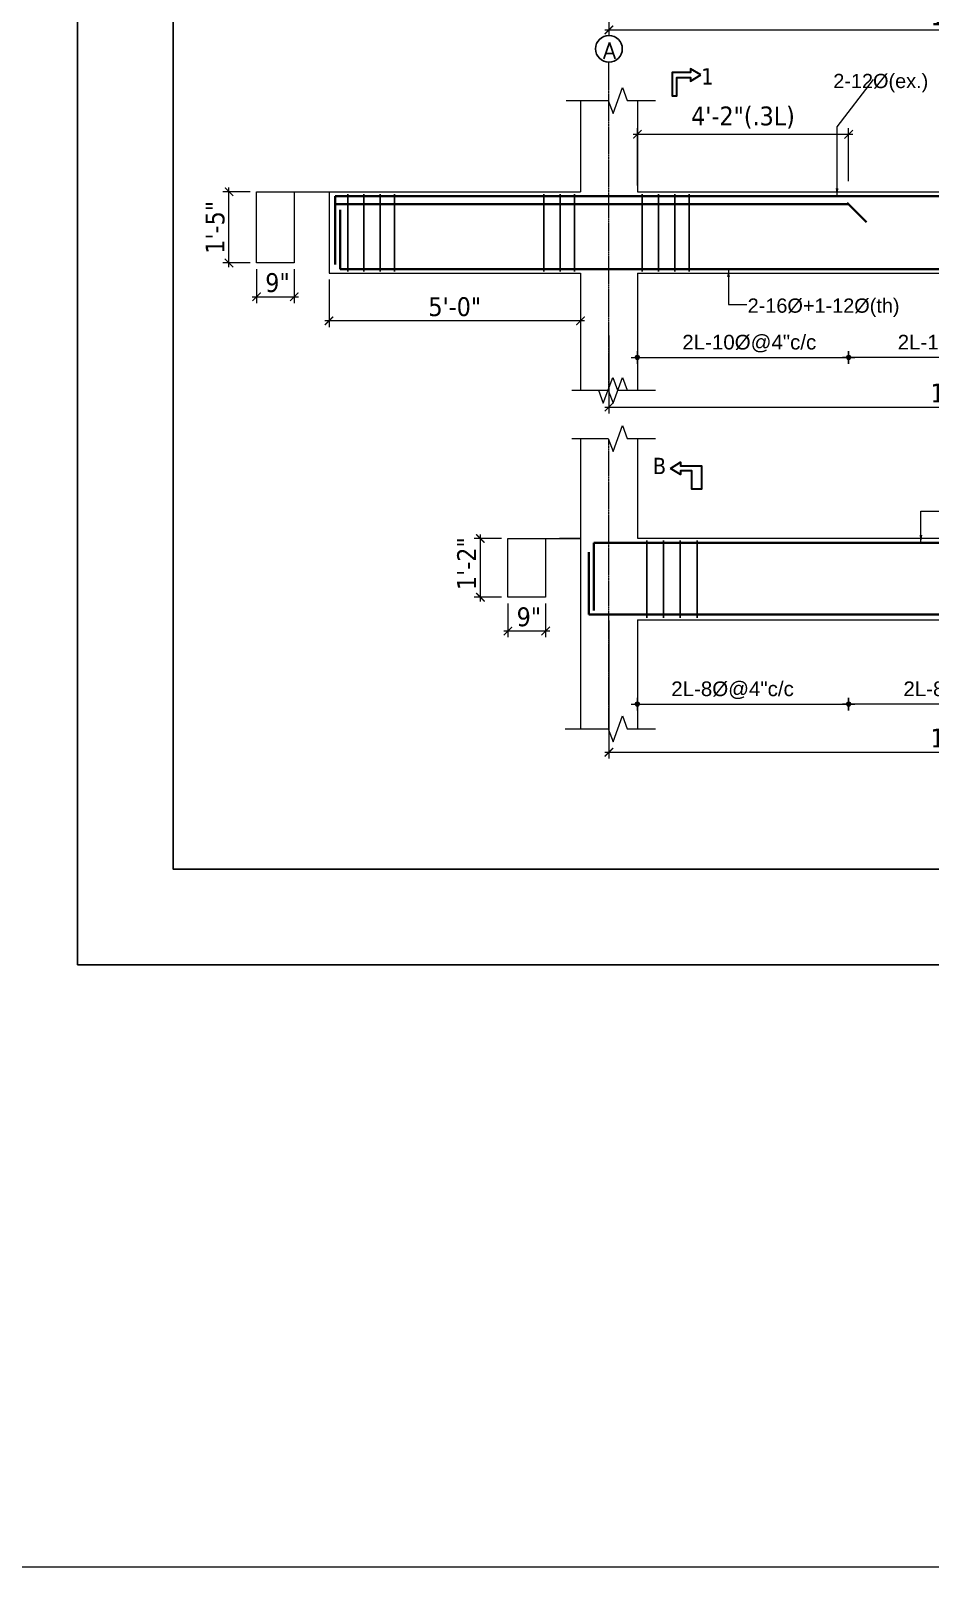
# Model space of a CAD drawing. Header units: inches. Extents: x 130993 to 274375, y -5108 to 103559.
# Drawn here: x 142587 to 143016, y 48951 to 49684 of the extents above; entities that cross this region are included whole.
import ezdxf

# ---------------------------------------------------------------- set-up
doc = ezdxf.new("R2010")
doc.units = ezdxf.units.IN
doc.header["$MEASUREMENT"] = 0
doc.header["$PDMODE"] = 2
doc.header["$PDSIZE"] = -3
doc.linetypes.add('CENTER2', pattern=[1.125, 0.75, -0.125, 0.125, -0.125])
for name, color, linetype, lineweight in [('Cen line', 5, 'CENTER2', 9), ('DIM', 5, 'Continuous', 9), ('DIMENSION', 142, 'Continuous', 20), ('HATCH', 9, 'Continuous', 9), ('LINE', 1, 'Continuous', 15), ('PLAN Stairs', 156, 'Continuous', 25), ('REN-1', 7, 'Continuous', 35), ('TEXT', 181, 'Continuous', 13), ('wall', 1, 'Continuous', 30)]:
    doc.layers.add(name, color=color, linetype=linetype, lineweight=lineweight)
for name, color, linetype in [('ELEVATION', 7, 'Continuous'), ('STIRRUPS', 7, 'Continuous'), ('T-TEXT', 1, 'Continuous')]:
    doc.layers.add(name, color=color, linetype=linetype)
doc.styles.add('Arial', font='arial.ttf', dxfattribs={"width": 0.8, "height": 200})
doc.styles.add('ramon', font='arial.ttf', dxfattribs={"height": 7})
doc.styles.get("Standard").update_dxf_attribs({"font": 'txt.shx', "height": 6})
doc.styles.add('TAHOMA', font='tahoma.ttf', dxfattribs={"height": 9})
doc.dimstyles.new('1-2', dxfattribs={"dimscale": 0, "dimtxt": 8, "dimasz": 4, "dimexe": 3, "dimexo": 3, "dimgap": 3, "dimtad": 1, "dimdec": 0, "dimlfac": 0.25, "dimzin": 3, "dimdsep": 46, "dimlunit": 4, "dimtxsty": 'TAHOMA', "dimblk1": 'ARCHTICK', "dimblk2": 'ARCHTICK', "dimsah": 1, "dimcen": 0, "dimdle": 2, "dimclrd": 6, "dimclre": 6, "dimclrt": 7, "dimadec": 0, "dimazin": 0, "dimtfac": 0.333333, "dimtdec": 0, "dimtix": 1, "dimtofl": 0, "dimtmove": 0, "dimatfit": 2, "dimfxl": 1, "dimtolj": 1, "dimtzin": 0, "dimlwd": -1, "dimlwe": -1, "dimarcsym": 0})
doc.dimstyles.new('1-4', dxfattribs={"dimscale": 0, "dimtxt": 8, "dimasz": 4, "dimexe": 3, "dimexo": 3, "dimgap": 2, "dimtad": 1, "dimdec": 0, "dimlfac": 0.5, "dimzin": 3, "dimdsep": 46, "dimlunit": 4, "dimtxsty": 'TAHOMA', "dimblk1": 'ARCHTICK', "dimblk2": 'ARCHTICK', "dimsah": 1, "dimcen": 0, "dimdle": 2, "dimclrd": 6, "dimclre": 6, "dimclrt": 7, "dimadec": 0, "dimazin": 0, "dimtfac": 0.333333, "dimtdec": 0, "dimtmove": 1, "dimatfit": 2, "dimfxl": 1, "dimtolj": 1, "dimtzin": 0, "dimlwd": -1, "dimlwe": -1, "dimarcsym": 0})
doc.dimstyles.new('s4', dxfattribs={"dimtxt": 6, "dimasz": 2, "dimexe": 6, "dimexo": 18, "dimgap": 1.9375, "dimtad": 1, "dimdec": 0, "dimlfac": 0.5, "dimzin": 3, "dimdsep": 46, "dimlunit": 4, "dimtxsty": 'ramon', "dimblk": 'dot 2', "dimcen": 0.09375, "dimse1": 1, "dimse2": 1, "dimclrd": 1, "dimclre": 1, "dimclrt": 256, "dimadec": 0, "dimazin": 0, "dimtfac": 0.75, "dimtdec": 0, "dimtix": 1, "dimtmove": 1, "dimatfit": 3, "dimldrblk": 'DOT', "dimfxl": 1, "dimtolj": 1, "dimtzin": 0, "dimlwd": 9, "dimlwe": 9, "dimarcsym": 0})

# ---------------------------------------------------------------- blocks, each defined once
blk = doc.blocks.new('_ArchTick')
at = {"color": 0, "linetype": 'ByBlock', "const_width": 0.15}
blk.add_lwpolyline([(-0.5, -0.5), (0.5, 0.5)], dxfattribs=at)
blk = doc.blocks.new('*D2459')
at = {"layer": 'Defpoints', "color": 0}
for p in [(142862.7, 49541.89), (143194.29, 49541.89), (143194.29, 49504.7)]:
    blk.add_point(p, dxfattribs=at)
at = {"layer": 'DIMENSION', "color": 6}
for p, q in [((142862.7, 49538.89), (142862.7, 49501.7)), ((143194.29, 49538.89), (143194.29, 49501.7)), ((142860.7, 49504.7), (143196.29, 49504.7))]:
    blk.add_line(p, q, dxfattribs=at)
at = {"layer": 'DIMENSION', "color": 6, "xscale": 4, "yscale": 4, "zscale": 4, "rotation": 180}
blk.add_blockref('_ArchTick', (142862.7, 49504.7), dxfattribs=at)
at = {"layer": 'DIMENSION', "color": 6, "xscale": 4, "yscale": 4, "zscale": 4}
blk.add_blockref('_ArchTick', (143194.29, 49504.7), dxfattribs=at)
at = {"layer": 'DIMENSION', "color": 7, "insert": (143035.5, 49511.38), "char_height": 9, "attachment_point": 5, "style": 'TAHOMA'}
blk.add_mtext('\\A1;13\'-10"', dxfattribs=at)
blk = doc.blocks.new('*D2460')
at = {"layer": 'Defpoints', "color": 0}
for p in [(142862.7, 49405.83), (143194.29, 49377.23), (143194.29, 49340.04)]:
    blk.add_point(p, dxfattribs=at)
at = {"layer": 'DIMENSION', "color": 6}
for p, q in [((142862.7, 49402.83), (142862.7, 49337.04)), ((143194.29, 49374.23), (143194.29, 49337.04)), ((142860.7, 49340.04), (143196.29, 49340.04))]:
    blk.add_line(p, q, dxfattribs=at)
at = {"layer": 'DIMENSION', "color": 6, "xscale": 4, "yscale": 4, "zscale": 4, "rotation": 180}
blk.add_blockref('_ArchTick', (142862.7, 49340.04), dxfattribs=at)
at = {"layer": 'DIMENSION', "color": 6, "xscale": 4, "yscale": 4, "zscale": 4}
blk.add_blockref('_ArchTick', (143194.29, 49340.04), dxfattribs=at)
at = {"layer": 'DIMENSION', "color": 7, "insert": (143035.5, 49346.73), "char_height": 9, "attachment_point": 5, "style": 'TAHOMA'}
blk.add_mtext('\\A1;13\'-10"', dxfattribs=at)
blk = doc.blocks.new('*D2462')
at = {"layer": 'Defpoints', "color": 0}
for p in [(142977.12, 49634.91), (142977.12, 49609.61), (142876.28, 49607.5)]:
    blk.add_point(p, dxfattribs=at)
at = {"layer": 'DIM', "color": 6}
for p, q in [((142876.28, 49610.5), (142876.28, 49637.91)), ((142977.12, 49612.61), (142977.12, 49637.91)), ((142874.28, 49634.91), (142979.12, 49634.91))]:
    blk.add_line(p, q, dxfattribs=at)
at = {"layer": 'DIM', "color": 6, "xscale": 4, "yscale": 4, "zscale": 4, "rotation": 180}
blk.add_blockref('_ArchTick', (142876.28, 49634.91), dxfattribs=at)
at = {"layer": 'DIM', "color": 6, "xscale": 4, "yscale": 4, "zscale": 4}
blk.add_blockref('_ArchTick', (142977.12, 49634.91), dxfattribs=at)
at = {"layer": 'DIM', "color": 7, "insert": (142926.7, 49642.86), "char_height": 9, "attachment_point": 5, "style": 'TAHOMA'}
blk.add_mtext('\\A1;4\'-2"(.3L)', dxfattribs=at)
blk = doc.blocks.new('*D2564')
at = {"layer": 'Defpoints', "color": 0}
for p in [(142681.36, 49607.5), (142694.49, 49607.5), (142694.49, 49573.5)]:
    blk.add_point(p, dxfattribs=at)
at = {"layer": 'DIM', "color": 6}
for p, q in [((142681.36, 49571.5), (142681.36, 49609.5)), ((142691.49, 49607.5), (142678.36, 49607.5)), ((142691.49, 49573.5), (142678.36, 49573.5))]:
    blk.add_line(p, q, dxfattribs=at)
at = {"layer": 'DIM', "color": 6, "xscale": 4, "yscale": 4, "zscale": 4}
for p, rotation in [((142681.36, 49607.5), 90), ((142681.36, 49573.5), 270)]:
    blk.add_blockref('_ArchTick', p, dxfattribs=dict(at, rotation=rotation))
at = {"layer": 'DIM', "color": 7, "insert": (142674.75, 49590.5), "char_height": 9, "attachment_point": 5, "rotation": 90, "style": 'TAHOMA'}
blk.add_mtext('\\A1;1\'-5"', dxfattribs=at)
blk = doc.blocks.new('*D2565')
at = {"layer": 'Defpoints', "color": 0}
for p in [(142694.49, 49573.5), (142712.49, 49573.5), (142712.49, 49557.39)]:
    blk.add_point(p, dxfattribs=at)
at = {"layer": 'DIM', "color": 6}
for p, q in [((142694.49, 49570.5), (142694.49, 49554.39)), ((142712.49, 49570.5), (142712.49, 49554.39)), ((142692.49, 49557.39), (142714.49, 49557.39))]:
    blk.add_line(p, q, dxfattribs=at)
at = {"layer": 'DIM', "color": 6, "xscale": 4, "yscale": 4, "zscale": 4, "rotation": 180}
blk.add_blockref('_ArchTick', (142694.49, 49557.39), dxfattribs=at)
at = {"layer": 'DIM', "color": 6, "xscale": 4, "yscale": 4, "zscale": 4}
blk.add_blockref('_ArchTick', (142712.49, 49557.39), dxfattribs=at)
at = {"layer": 'DIM', "color": 7, "insert": (142704.49, 49564.07), "char_height": 9, "attachment_point": 5, "style": 'TAHOMA'}
blk.add_mtext('\\A1;9"', dxfattribs=at)
blk = doc.blocks.new('*D2566')
at = {"layer": 'Defpoints', "color": 0}
for p in [(142801.36, 49442.02), (142814.49, 49442.02), (142814.49, 49414.02)]:
    blk.add_point(p, dxfattribs=at)
at = {"layer": 'DIM', "color": 6}
for p, q in [((142811.49, 49442.02), (142798.36, 49442.02)), ((142801.36, 49412.02), (142801.36, 49444.02)), ((142811.49, 49414.02), (142798.36, 49414.02))]:
    blk.add_line(p, q, dxfattribs=at)
at = {"layer": 'DIM', "color": 6, "xscale": 4, "yscale": 4, "zscale": 4}
for p, rotation in [((142801.36, 49442.02), 90), ((142801.36, 49414.02), 270)]:
    blk.add_blockref('_ArchTick', p, dxfattribs=dict(at, rotation=rotation))
at = {"layer": 'DIM', "color": 7, "insert": (142794.76, 49430.02), "char_height": 9, "attachment_point": 5, "rotation": 90, "style": 'TAHOMA'}
blk.add_mtext('\\A1;1\'-2"', dxfattribs=at)
blk = doc.blocks.new('*D2567')
at = {"layer": 'Defpoints', "color": 0}
for p in [(142814.49, 49414.02), (142832.49, 49414.02), (142832.49, 49397.91)]:
    blk.add_point(p, dxfattribs=at)
at = {"layer": 'DIM', "color": 6}
for p, q in [((142814.49, 49411.02), (142814.49, 49394.91)), ((142832.49, 49411.02), (142832.49, 49394.91)), ((142812.49, 49397.91), (142834.49, 49397.91))]:
    blk.add_line(p, q, dxfattribs=at)
at = {"layer": 'DIM', "color": 6, "xscale": 4, "yscale": 4, "zscale": 4, "rotation": 180}
blk.add_blockref('_ArchTick', (142814.49, 49397.91), dxfattribs=at)
at = {"layer": 'DIM', "color": 6, "xscale": 4, "yscale": 4, "zscale": 4}
blk.add_blockref('_ArchTick', (142832.49, 49397.91), dxfattribs=at)
at = {"layer": 'DIM', "color": 7, "insert": (142824.49, 49404.59), "char_height": 9, "attachment_point": 5, "style": 'TAHOMA'}
blk.add_mtext('\\A1;9"', dxfattribs=at)
blk = doc.blocks.new('dot1')
at = {"layer": 'HATCH'}
h = blk.add_hatch(color=256, dxfattribs=at)
edge = h.paths.add_edge_path()
edge.add_arc((0, 0), 1, 0, 360)
for p, q in [((3, 0), (-3, 0)), ((0, 3), (0, -3))]:
    blk.add_line(p, q, dxfattribs=at)
blk.add_circle((0, 0), 1, dxfattribs=at)
blk = doc.blocks.new('dot 2')
at = {"layer": 'HATCH', "xscale": 0.5, "yscale": 0.5, "zscale": 0.5}
blk.add_blockref('dot1', (0, 0), dxfattribs=at)
blk = doc.blocks.new('*D2466')
at = {"layer": 'Defpoints', "color": 0}
for p in [(142977.12, 49440.67), (142876.28, 49403.98), (142977.12, 49363.02)]:
    blk.add_point(p, dxfattribs=at)
at = {"layer": 'PLAN Stairs', "color": 1, "lineweight": 9}
blk.add_line((142878.28, 49363.02), (142975.12, 49363.02), dxfattribs=at)
at = {"layer": 'PLAN Stairs', "color": 1, "lineweight": 9, "xscale": 2, "yscale": 2, "zscale": 2, "rotation": 180}
blk.add_blockref('dot 2', (142876.28, 49363.02), dxfattribs=at)
at = {"layer": 'PLAN Stairs', "color": 1, "lineweight": 9, "xscale": 2, "yscale": 2, "zscale": 2}
blk.add_blockref('dot 2', (142977.12, 49363.02), dxfattribs=at)
at = {"layer": 'PLAN Stairs', "insert": (142921.7, 49369.61), "char_height": 7, "attachment_point": 5, "style": 'ramon'}
blk.add_mtext('\\A1;2L-8%%C@4"c/c', dxfattribs=at)
blk = doc.blocks.new('_Dot')
at = {"color": 0, "linetype": 'ByBlock', "lineweight": -2}
blk.add_line((-0.5, 0), (-1, 0), dxfattribs=at)
at = {"color": 0, "linetype": 'ByBlock', "const_width": 0.5}
blk.add_lwpolyline([(-0.25, 0, 1), (0.25, 0, 1)], format="xyb", close=True, dxfattribs=at)
blk = doc.blocks.new('*D2467')
at = {"layer": 'Defpoints', "color": 0}
for p in [(142977.12, 49440.67), (143079.87, 49440.67), (142977.12, 49363.02)]:
    blk.add_point(p, dxfattribs=at)
at = {"layer": 'PLAN Stairs', "color": 1, "lineweight": 9}
blk.add_line((143077.87, 49363.02), (142979.12, 49363.02), dxfattribs=at)
at = {"layer": 'PLAN Stairs', "color": 1, "lineweight": 9, "xscale": 2, "yscale": 2, "zscale": 2, "rotation": 180}
blk.add_blockref('dot 2', (142977.12, 49363.02), dxfattribs=at)
at = {"layer": 'PLAN Stairs', "color": 1, "lineweight": 9, "xscale": 2, "yscale": 2, "zscale": 2}
blk.add_blockref('dot 2', (143079.87, 49363.02), dxfattribs=at)
at = {"layer": 'PLAN Stairs', "insert": (143032.5, 49369.61), "char_height": 7, "attachment_point": 5, "style": 'ramon'}
blk.add_mtext('\\A1;2L-8%%C@6"c/c', dxfattribs=at)
blk = doc.blocks.new('*D2472')
at = {"layer": 'Defpoints', "color": 0}
for p in [(142977.12, 49606.08), (142876.28, 49569.39), (142977.12, 49528.42)]:
    blk.add_point(p, dxfattribs=at)
at = {"layer": 'PLAN Stairs', "color": 1, "lineweight": 9}
blk.add_line((142878.28, 49528.42), (142975.12, 49528.42), dxfattribs=at)
at = {"layer": 'PLAN Stairs', "color": 1, "lineweight": 9, "xscale": 2, "yscale": 2, "zscale": 2, "rotation": 180}
blk.add_blockref('dot 2', (142876.28, 49528.42), dxfattribs=at)
at = {"layer": 'PLAN Stairs', "color": 1, "lineweight": 9, "xscale": 2, "yscale": 2, "zscale": 2}
blk.add_blockref('dot 2', (142977.12, 49528.42), dxfattribs=at)
at = {"layer": 'PLAN Stairs', "insert": (142929.7, 49535.02), "char_height": 7, "attachment_point": 5, "style": 'ramon'}
blk.add_mtext('\\A1;{\\fArial Baltic|b0|i0|c186|p34;2L-}10{\\fArial Baltic|b0|i0|c186|p34;%%C@4"c/c}', dxfattribs=at)
blk = doc.blocks.new('*D2473')
at = {"layer": 'Defpoints', "color": 0}
for p in [(142977.12, 49606.08), (143079.87, 49606.08), (142977.12, 49528.42)]:
    blk.add_point(p, dxfattribs=at)
at = {"layer": 'PLAN Stairs', "color": 1, "lineweight": 9}
blk.add_line((143077.87, 49528.42), (142979.12, 49528.42), dxfattribs=at)
at = {"layer": 'PLAN Stairs', "color": 1, "lineweight": 9, "xscale": 2, "yscale": 2, "zscale": 2, "rotation": 180}
blk.add_blockref('dot 2', (142977.12, 49528.42), dxfattribs=at)
at = {"layer": 'PLAN Stairs', "color": 1, "lineweight": 9, "xscale": 2, "yscale": 2, "zscale": 2}
blk.add_blockref('dot 2', (143079.87, 49528.42), dxfattribs=at)
at = {"layer": 'PLAN Stairs', "insert": (143032.5, 49535.02), "char_height": 7, "attachment_point": 5, "style": 'ramon'}
blk.add_mtext('\\A1;{\\fArial Baltic|b0|i0|c186|p34;2L-}10{\\fArial Baltic|b0|i0|c186|p34;%%C@6"c/c}', dxfattribs=at)
blk = doc.blocks.new('*D2488')
at = {"layer": 'Defpoints', "color": 0}
for p in [(142862.7, 49721.89), (143194.29, 49721.89), (143194.29, 49684.7)]:
    blk.add_point(p, dxfattribs=at)
at = {"layer": 'DIMENSION', "color": 6}
for p, q in [((142862.7, 49718.89), (142862.7, 49681.7)), ((143194.29, 49718.89), (143194.29, 49681.7)), ((142860.7, 49684.7), (143196.29, 49684.7))]:
    blk.add_line(p, q, dxfattribs=at)
at = {"layer": 'DIMENSION', "color": 6, "xscale": 4, "yscale": 4, "zscale": 4, "rotation": 180}
blk.add_blockref('_ArchTick', (142862.7, 49684.7), dxfattribs=at)
at = {"layer": 'DIMENSION', "color": 6, "xscale": 4, "yscale": 4, "zscale": 4}
blk.add_blockref('_ArchTick', (143194.29, 49684.7), dxfattribs=at)
at = {"layer": 'DIMENSION', "color": 7, "insert": (143035.5, 49691.38), "char_height": 9, "attachment_point": 5, "style": 'TAHOMA'}
blk.add_mtext('\\A1;13\'-10"', dxfattribs=at)
blk = doc.blocks.new('*D2576')
at = {"layer": 'Defpoints', "color": 0}
for p in [(142729.12, 49568.7), (142849.12, 49568.7), (142729.12, 49545.91)]:
    blk.add_point(p, dxfattribs=at)
at = {"layer": 'DIMENSION', "color": 6}
for p, q in [((142729.12, 49565.7), (142729.12, 49542.91)), ((142849.12, 49565.7), (142849.12, 49542.91)), ((142851.12, 49545.91), (142727.12, 49545.91))]:
    blk.add_line(p, q, dxfattribs=at)
at = {"layer": 'DIMENSION', "color": 6, "xscale": 4, "yscale": 4, "zscale": 4, "rotation": 180}
blk.add_blockref('_ArchTick', (142729.12, 49545.91), dxfattribs=at)
at = {"layer": 'DIMENSION', "color": 6, "xscale": 4, "yscale": 4, "zscale": 4}
blk.add_blockref('_ArchTick', (142849.12, 49545.91), dxfattribs=at)
at = {"layer": 'DIMENSION', "color": 7, "insert": (142789.12, 49552.59), "char_height": 9, "attachment_point": 5, "style": 'TAHOMA'}
blk.add_mtext('\\A1;5\'-0"', dxfattribs=at)
blk = doc.blocks.new('*D2876')
at = {"layer": 'Defpoints', "color": 0, "ltscale": 10}
for p in [(135095.65, 50564.6), (135115.1, 50564.6), (135090.4, 50560.85)]:
    blk.add_point(p, dxfattribs=at)
at = {"layer": 'Defpoints', "color": 0}
for p in [(146892.3, 49597.66), (146905.44, 49597.66), (146905.44, 49563.66)]:
    blk.add_point(p, dxfattribs=at)
at = {"layer": 'DIM', "color": 6}
for p, q in [((146902.44, 49597.66), (146889.3, 49597.66)), ((146892.3, 49561.66), (146892.3, 49599.66)), ((146902.44, 49563.66), (146889.3, 49563.66))]:
    blk.add_line(p, q, dxfattribs=at)
at = {"layer": 'DIMENSION', "color": 6, "ltscale": 10}
for p, q in [((135098.65, 50564.6), (135118.1, 50564.6)), ((135115.1, 50564.6), (135115.1, 50568.6)), ((135093.4, 50560.85), (135118.1, 50560.85)), ((135115.1, 50560.85), (135115.1, 50556.85))]:
    blk.add_line(p, q, dxfattribs=at)
at = {"layer": 'DIM', "color": 6, "xscale": 4, "yscale": 4, "zscale": 4}
for p, rotation in [((146892.3, 49597.66), 90), ((146892.3, 49563.66), 270)]:
    blk.add_blockref('_ArchTick', p, dxfattribs=dict(at, rotation=rotation))
at = {"layer": 'DIMENSION', "color": 6, "ltscale": 10, "xscale": 4, "yscale": 4, "zscale": 4}
for p, rotation in [((135115.1, 50564.6), 270), ((135115.1, 50560.85), 90)]:
    blk.add_blockref('_ArchTick', p, dxfattribs=dict(at, rotation=rotation))
at = {"layer": 'DIM', "color": 7, "insert": (146885.69, 49580.66), "char_height": 9, "attachment_point": 5, "rotation": 90, "style": 'TAHOMA'}
blk.add_mtext('\\A1;1\'-5"', dxfattribs=at)
at = {"layer": 'DIMENSION', "color": 7, "ltscale": 10, "insert": (135107.49, 50562.72), "char_height": 9, "attachment_point": 5, "rotation": 90, "style": 'TAHOMA'}
blk.add_mtext('\\A1;1.5"', dxfattribs=at)
blk = doc.blocks.new('*D2877')
at = {"layer": 'Defpoints', "color": 0, "ltscale": 10}
for p in [(135090.4, 50560.85), (135115.1, 50560.85), (135090.98, 50501.1)]:
    blk.add_point(p, dxfattribs=at)
at = {"layer": 'Defpoints', "color": 0}
for p in [(146905.44, 49563.66), (146923.44, 49563.66), (146923.44, 49547.55)]:
    blk.add_point(p, dxfattribs=at)
at = {"layer": 'DIM', "color": 6}
for p, q in [((146905.44, 49560.66), (146905.44, 49544.55)), ((146923.44, 49560.66), (146923.44, 49544.55)), ((146903.44, 49547.55), (146925.44, 49547.55))]:
    blk.add_line(p, q, dxfattribs=at)
at = {"layer": 'DIMENSION', "color": 6, "ltscale": 10}
for p, q in [((135115.1, 50499.1), (135115.1, 50562.85)), ((135093.4, 50560.85), (135118.1, 50560.85)), ((135093.98, 50501.1), (135118.1, 50501.1))]:
    blk.add_line(p, q, dxfattribs=at)
at = {"layer": 'DIM', "color": 6, "xscale": 4, "yscale": 4, "zscale": 4, "rotation": 180}
blk.add_blockref('_ArchTick', (146905.44, 49547.55), dxfattribs=at)
at = {"layer": 'DIM', "color": 6, "xscale": 4, "yscale": 4, "zscale": 4}
blk.add_blockref('_ArchTick', (146923.44, 49547.55), dxfattribs=at)
at = {"layer": 'DIMENSION', "color": 6, "ltscale": 10, "xscale": 4, "yscale": 4, "zscale": 4}
for p, rotation in [((135115.1, 50560.85), 90), ((135115.1, 50501.1), 270)]:
    blk.add_blockref('_ArchTick', p, dxfattribs=dict(at, rotation=rotation))
at = {"layer": 'DIM', "color": 7, "insert": (146909.44, 49554.22), "char_height": 9, "attachment_point": 5, "style": 'TAHOMA'}
blk.add_mtext('\\A1;9"', dxfattribs=at)
at = {"layer": 'DIMENSION', "color": 7, "ltscale": 10, "insert": (135107.58, 50530.97), "char_height": 9, "attachment_point": 5, "rotation": 90, "style": 'TAHOMA'}
blk.add_mtext('\\A1;1-1"', dxfattribs=at)
blk = doc.blocks.new('*D2878')
at = {"layer": 'Defpoints', "color": 0, "ltscale": 10}
for p in [(135023.08, 50564.6), (135031.65, 50564.6), (135031.65, 50501.1)]:
    blk.add_point(p, dxfattribs=at)
at = {"layer": 'Defpoints', "color": 0}
for p in [(146940.3, 49432.18), (146953.44, 49432.18), (146953.44, 49404.18)]:
    blk.add_point(p, dxfattribs=at)
at = {"layer": 'DIM', "color": 6}
for p, q in [((146940.3, 49402.18), (146940.3, 49434.18)), ((146950.44, 49432.18), (146937.3, 49432.18)), ((146950.44, 49404.18), (146937.3, 49404.18))]:
    blk.add_line(p, q, dxfattribs=at)
at = {"layer": 'DIMENSION', "color": 6, "ltscale": 10}
for p, q in [((135028.65, 50564.6), (135020.08, 50564.6)), ((135023.08, 50499.1), (135023.08, 50566.6)), ((135028.65, 50501.1), (135020.08, 50501.1))]:
    blk.add_line(p, q, dxfattribs=at)
at = {"layer": 'DIM', "color": 6, "xscale": 4, "yscale": 4, "zscale": 4}
for p, rotation in [((146940.3, 49432.18), 90), ((146940.3, 49404.18), 270)]:
    blk.add_blockref('_ArchTick', p, dxfattribs=dict(at, rotation=rotation))
at = {"layer": 'DIMENSION', "color": 6, "ltscale": 10, "xscale": 4, "yscale": 4, "zscale": 4}
for p, rotation in [((135023.08, 50564.6), 90), ((135023.08, 50501.1), 270)]:
    blk.add_blockref('_ArchTick', p, dxfattribs=dict(at, rotation=rotation))
at = {"layer": 'DIM', "color": 7, "insert": (146933.71, 49420.18), "char_height": 9, "attachment_point": 5, "rotation": 90, "style": 'TAHOMA'}
blk.add_mtext('\\A1;1\'-2"', dxfattribs=at)
at = {"layer": 'DIMENSION', "color": 7, "ltscale": 10, "insert": (135015.56, 50532.85), "char_height": 9, "attachment_point": 5, "rotation": 90, "style": 'TAHOMA'}
blk.add_mtext('\\A1;1\'-4"', dxfattribs=at)
blk = doc.blocks.new('*D2879')
at = {"layer": 'Defpoints', "color": 0, "ltscale": 10}
for p in [(135031.65, 50574.69), (135031.65, 50564.6), (135095.65, 50564.6)]:
    blk.add_point(p, dxfattribs=at)
at = {"layer": 'Defpoints', "color": 0}
for p in [(146953.44, 49404.18), (146971.44, 49404.18), (146971.44, 49388.07)]:
    blk.add_point(p, dxfattribs=at)
at = {"layer": 'DIM', "color": 6}
for p, q in [((146953.44, 49401.18), (146953.44, 49385.07)), ((146971.44, 49401.18), (146971.44, 49385.07)), ((146951.44, 49388.07), (146973.44, 49388.07))]:
    blk.add_line(p, q, dxfattribs=at)
at = {"layer": 'DIMENSION', "color": 6, "ltscale": 10}
for p, q in [((135031.65, 50567.6), (135031.65, 50577.69)), ((135095.65, 50567.6), (135095.65, 50577.69)), ((135097.65, 50574.69), (135029.65, 50574.69))]:
    blk.add_line(p, q, dxfattribs=at)
at = {"layer": 'DIM', "color": 6, "xscale": 4, "yscale": 4, "zscale": 4, "rotation": 180}
blk.add_blockref('_ArchTick', (146953.44, 49388.07), dxfattribs=at)
at = {"layer": 'DIM', "color": 6, "xscale": 4, "yscale": 4, "zscale": 4}
blk.add_blockref('_ArchTick', (146971.44, 49388.07), dxfattribs=at)
at = {"layer": 'DIMENSION', "color": 6, "ltscale": 10, "xscale": 4, "yscale": 4, "zscale": 4, "rotation": 180}
blk.add_blockref('_ArchTick', (135031.65, 50574.69), dxfattribs=at)
at = {"layer": 'DIMENSION', "color": 6, "ltscale": 10, "xscale": 4, "yscale": 4, "zscale": 4}
blk.add_blockref('_ArchTick', (135095.65, 50574.69), dxfattribs=at)
at = {"layer": 'DIM', "color": 7, "insert": (146963.44, 49394.75), "char_height": 9, "attachment_point": 5, "style": 'TAHOMA'}
blk.add_mtext('\\A1;9"', dxfattribs=at)
at = {"layer": 'DIMENSION', "color": 7, "ltscale": 10, "insert": (135063.65, 50582.21), "char_height": 9, "attachment_point": 5, "style": 'TAHOMA'}
blk.add_mtext('\\A1;1\'-4"', dxfattribs=at)
blk = doc.blocks.new('*D2856')
at = {"layer": 'Defpoints', "color": 0, "ltscale": 10}
for p in [(135232.92, 50564.6), (135252.37, 50564.6), (135227.67, 50560.85)]:
    blk.add_point(p, dxfattribs=at)
at = {"layer": 'Defpoints', "color": 0}
for p in [(148024, 49558.86), (148144, 49558.86), (148024, 49541.07)]:
    blk.add_point(p, dxfattribs=at)
at = {"layer": 'DIMENSION', "color": 6, "ltscale": 10}
for p, q in [((135235.92, 50564.6), (135255.37, 50564.6)), ((135252.37, 50564.6), (135252.37, 50568.6)), ((135230.67, 50560.85), (135255.37, 50560.85)), ((135252.37, 50560.85), (135252.37, 50556.85))]:
    blk.add_line(p, q, dxfattribs=at)
at = {"layer": 'DIMENSION', "color": 6}
for p, q in [((148024, 49555.86), (148024, 49538.07)), ((148144, 49555.86), (148144, 49538.07)), ((148146, 49541.07), (148022, 49541.07))]:
    blk.add_line(p, q, dxfattribs=at)
at = {"layer": 'DIMENSION', "color": 6, "ltscale": 10, "xscale": 4, "yscale": 4, "zscale": 4}
for p, rotation in [((135252.37, 50564.6), 270), ((135252.37, 50560.85), 90)]:
    blk.add_blockref('_ArchTick', p, dxfattribs=dict(at, rotation=rotation))
at = {"layer": 'DIMENSION', "color": 6, "xscale": 4, "yscale": 4, "zscale": 4, "rotation": 180}
blk.add_blockref('_ArchTick', (148024, 49541.07), dxfattribs=at)
at = {"layer": 'DIMENSION', "color": 6, "xscale": 4, "yscale": 4, "zscale": 4}
blk.add_blockref('_ArchTick', (148144, 49541.07), dxfattribs=at)
at = {"layer": 'DIMENSION', "color": 7, "ltscale": 10, "insert": (135244.76, 50562.72), "char_height": 9, "attachment_point": 5, "rotation": 90, "style": 'TAHOMA'}
blk.add_mtext('\\A1;1.5"', dxfattribs=at)
at = {"layer": 'DIMENSION', "color": 7, "insert": (148084, 49547.75), "char_height": 9, "attachment_point": 5, "style": 'TAHOMA'}
blk.add_mtext('\\A1;5\'-0"', dxfattribs=at)
blk = doc.blocks.new('*D2872')
at = {"layer": 'Defpoints', "color": 0, "ltscale": 10}
for p in [(134950.38, 50560.85), (134975.07, 50560.85), (134950.96, 50501.1)]:
    blk.add_point(p, dxfattribs=at)
at = {"layer": 'Defpoints', "color": 0}
for p in [(147333.24, 49558.86), (147453.24, 49564.29), (147453.24, 49539.96)]:
    blk.add_point(p, dxfattribs=at)
at = {"layer": 'DIMENSION', "color": 6, "ltscale": 10}
for p, q in [((134975.07, 50499.1), (134975.07, 50562.85)), ((134953.38, 50560.85), (134978.07, 50560.85)), ((134953.96, 50501.1), (134978.07, 50501.1))]:
    blk.add_line(p, q, dxfattribs=at)
at = {"layer": 'PLAN Stairs', "color": 1, "lineweight": 9}
blk.add_line((147335.24, 49539.96), (147451.24, 49539.96), dxfattribs=at)
at = {"layer": 'DIMENSION', "color": 6, "ltscale": 10, "xscale": 4, "yscale": 4, "zscale": 4}
for p, rotation in [((134975.07, 50560.85), 90), ((134975.07, 50501.1), 270)]:
    blk.add_blockref('_ArchTick', p, dxfattribs=dict(at, rotation=rotation))
at = {"layer": 'PLAN Stairs', "color": 1, "lineweight": 9, "xscale": 2, "yscale": 2, "zscale": 2, "rotation": 180}
blk.add_blockref('dot 2', (147333.24, 49539.96), dxfattribs=at)
at = {"layer": 'PLAN Stairs', "color": 1, "lineweight": 9, "xscale": 2, "yscale": 2, "zscale": 2}
blk.add_blockref('dot 2', (147453.24, 49539.96), dxfattribs=at)
at = {"layer": 'DIMENSION', "color": 7, "ltscale": 10, "insert": (134967.56, 50530.97), "char_height": 9, "attachment_point": 5, "rotation": 90, "style": 'TAHOMA'}
blk.add_mtext('\\A1;1-1"', dxfattribs=at)
at = {"layer": 'PLAN Stairs', "insert": (147393.24, 49545.47), "char_height": 7, "attachment_point": 5, "style": 'ramon'}
blk.add_mtext('\\A1;5\'-0"', dxfattribs=at)

msp = doc.modelspace()

# ---------------------------------------------------------------- linework, layer by layer
at = {"layer": 'Cen line'}
for p, q in [((142862.7, 49512.97), (142862.7, 49669.65)), ((142862.7, 49351.45), (142862.7, 49488.96)), ((142862.7, 49351.45), (142862.7, 49488.96))]:
    msp.add_line(p, q, dxfattribs=at)
at = {"layer": 'Defpoints', "color": 240, "true_color": 0xed1f24}
msp.add_lwpolyline([(142654.69, 51437.94), (145359.28, 51437.94), (145359.28, 49284.27), (142654.69, 49284.27)], close=True, dxfattribs=at)
at = {"layer": 'DIMENSION'}
msp.add_line((142849.12, 49442.02), (142839.16, 49442.02), dxfattribs=at)
msp.add_line((142849.12, 49442.02), (142839.16, 49442.02), dxfattribs=at)
msp.add_lwpolyline([(134008.5, 52489.13), (154575.5, 52489.13), (154575.5, 48951.13), (134008.5, 48951.13)], close=True, dxfattribs=at)
for points in [[(142694.49, 49607.5), (142712.49, 49607.5), (142712.49, 49573.5), (142694.49, 49573.5), (142694.49, 49607.5)], [(142814.49, 49442.02), (142832.49, 49442.02), (142832.49, 49414.02), (142814.49, 49414.02), (142814.49, 49442.02)]]:
    msp.add_lwpolyline(points, dxfattribs=at)
at = {"layer": 'ELEVATION'}
for points in [[(142609.07, 49238.65), (145787.78, 49238.65), (145787.78, 51483.56), (142609.07, 51483.56)], [(142654.69, 49284.27), (145742.16, 49284.27), (145742.16, 51437.94), (142654.69, 51437.94)]]:
    msp.add_lwpolyline(points, close=True, dxfattribs=at)
at = {"layer": 'ELEVATION', "color": 240, "true_color": 0xed1f24}
msp.add_lwpolyline([(142654.69, 51437.94), (145359.28, 51437.94), (145359.28, 49284.27), (142654.69, 49284.27)], close=True, dxfattribs=at)
at = {"layer": 'HATCH'}
for p, q in [((142864.65, 49644.91), (142869.14, 49657.25)), ((142864.65, 49644.91), (142869.14, 49657.25)), ((142869.14, 49657.25), (142871.39, 49651.08)), ((142869.14, 49657.25), (142871.39, 49651.08)), ((142862.4, 49651.08), (142864.65, 49644.91)), ((142862.4, 49651.08), (142864.65, 49644.91)), ((142860.02, 49506.59), (142864.51, 49518.94)), ((142864.51, 49518.94), (142866.76, 49512.77)), ((142864.65, 49506.59), (142869.14, 49518.94)), ((142869.14, 49518.94), (142871.39, 49512.77)), ((142857.77, 49512.77), (142860.02, 49506.59)), ((142862.4, 49512.77), (142864.65, 49506.59)), ((142864.65, 49483.61), (142869.14, 49495.95)), ((142864.65, 49483.61), (142869.14, 49495.95)), ((142869.14, 49495.95), (142871.39, 49489.78)), ((142869.14, 49495.95), (142871.39, 49489.78)), ((142862.4, 49489.78), (142864.65, 49483.61)), ((142862.4, 49489.78), (142864.65, 49483.61)), ((142864.65, 49345.07), (142869.14, 49357.41)), ((142864.65, 49345.07), (142869.14, 49357.41)), ((142869.14, 49357.41), (142871.39, 49351.24)), ((142869.14, 49357.41), (142871.39, 49351.24)), ((142862.4, 49351.24), (142864.65, 49345.07)), ((142862.4, 49351.24), (142864.65, 49345.07))]:
    msp.add_line(p, q, dxfattribs=at)
at = {"layer": 'HATCH', "linetype": 'Continuous'}
for points in [[(142842.22, 49651.08), (142862.4, 49651.08)], [(142845.04, 49651.08), (142862.4, 49651.08)], [(142871.39, 49651.08), (142884.88, 49651.08)], [(142871.39, 49651.08), (142884.88, 49651.08)], [(142845.04, 49512.77), (142862.4, 49512.77)], [(142846.24, 49512.77), (142857.77, 49512.77)], [(142866.76, 49512.77), (142880.25, 49512.77)], [(142871.39, 49512.77), (142884.88, 49512.77)], [(142845.04, 49489.78), (142862.4, 49489.78)], [(142871.39, 49489.78), (142884.88, 49489.78)], [(142871.39, 49489.78), (142884.88, 49489.78)], [(142841.74, 49351.24), (142862.4, 49351.24)], [(142845.04, 49351.24), (142862.4, 49351.24)], [(142871.39, 49351.24), (142884.88, 49351.24)], [(142871.39, 49351.24), (142884.88, 49351.24)]]:
    msp.add_lwpolyline(points, dxfattribs=at)
at = {"layer": 'LINE'}
for p, q in [((142849.12, 49651.08), (142849.12, 49607.5)), ((142849.12, 49651.08), (142849.12, 49607.5)), ((142876.28, 49651.08), (142876.28, 49607.5)), ((142876.28, 49651.08), (142876.28, 49607.5)), ((142712.49, 49607.5), (142729.12, 49607.5)), ((142712.49, 49607.5), (142729.12, 49607.5)), ((142729.12, 49607.5), (142849.12, 49607.5)), ((142729.12, 49607.5), (142729.12, 49568.7)), ((142729.12, 49607.5), (142729.12, 49568.7)), ((142876.28, 49607.5), (143180.71, 49607.5)), ((142729.12, 49568.7), (142849.12, 49568.7)), ((142849.12, 49568.7), (142849.12, 49512.77)), ((142849.12, 49568.7), (142849.12, 49512.77)), ((142876.28, 49568.7), (143180.71, 49568.7)), ((142876.28, 49568.7), (142876.28, 49512.77)), ((142876.28, 49568.7), (142876.28, 49512.77)), ((142849.12, 49489.78), (142849.12, 49442.17)), ((142849.12, 49489.78), (142849.12, 49351.24)), ((142876.28, 49489.78), (142876.28, 49442.17)), ((142876.28, 49489.78), (142876.28, 49442.17)), ((142832.49, 49442.02), (142849.12, 49442.02)), ((142832.49, 49442.02), (142849.12, 49442.02)), ((142832.49, 49442.02), (142849.12, 49442.02)), ((142832.49, 49442.02), (142849.12, 49442.02)), ((142876.28, 49442.17), (143180.71, 49442.17)), ((142849.12, 49403.3), (142849.12, 49351.24)), ((142876.28, 49403.3), (143180.71, 49403.3)), ((142876.28, 49403.3), (142876.28, 49351.24)), ((142876.28, 49403.3), (142876.28, 49351.24)), ((142876.28, 49403.3), (142906.35, 49403.3))]:
    msp.add_line(p, q, dxfattribs=at)
at = {"layer": 'REN-1'}
for p, q in [((142862.7, 49605.4), (142732.1, 49605.4)), ((142732.1, 49605.4), (142732.1, 49572.79)), ((142862.7, 49601.52), (142732.1, 49601.52)), ((143204.89, 49605.4), (142862.7, 49605.4)), ((142977.12, 49601.52), (142862.7, 49601.52)), ((142985.59, 49593.05), (142976.48, 49602.16)), ((142734.37, 49598.87), (142734.37, 49570.48)), ((142734.37, 49570.48), (142862.7, 49570.49)), ((142862.7, 49570.49), (143202.62, 49570.49)), ((143204.89, 49439.93), (142855.45, 49439.93)), ((142855.45, 49439.93), (142855.45, 49407.73)), ((142853.18, 49435.48), (142853.18, 49405.83)), ((142853.18, 49405.83), (143202.62, 49405.83))]:
    msp.add_line(p, q, dxfattribs=at)
at = {"layer": 'STIRRUPS'}
for p, q in [((142738.02, 49606.33), (142738.02, 49569.46)), ((142745.78, 49606.33), (142745.78, 49569.46)), ((142753.54, 49606.33), (142753.54, 49569.46)), ((142760.33, 49606.33), (142760.33, 49569.46)), ((142831.71, 49606.33), (142831.71, 49569.46)), ((142839.47, 49606.33), (142839.47, 49569.46)), ((142846.26, 49606.33), (142846.26, 49569.46)), ((142878.61, 49606.33), (142878.61, 49569.46)), ((142886.37, 49606.33), (142886.37, 49569.46)), ((142894.13, 49606.33), (142894.13, 49569.46)), ((142900.92, 49606.33), (142900.92, 49569.46)), ((142880.76, 49441.12), (142880.76, 49404.25)), ((142888.76, 49441.12), (142888.76, 49404.25)), ((142896.76, 49441.12), (142896.76, 49404.25)), ((142904.76, 49441.12), (142904.76, 49404.25))]:
    msp.add_line(p, q, dxfattribs=at)
at = {"layer": 'T-TEXT', "ltscale": 0.5}
msp.add_circle((142862.7, 49675.69), 6.38, dxfattribs=at)
msp.add_circle((142862.7, 49675.69), 6.38, dxfattribs=at)
msp.add_circle((142862.7, 49675.69), 6.38, dxfattribs=at)
msp.add_circle((142862.7, 49675.69), 6.38, dxfattribs=at)
at = {"layer": 'wall'}
for points in [[(142906.52, 49663.23), (142901.65, 49666.12), (142901.65, 49664.4), (142892.81, 49664.4), (142892.81, 49653.29), (142895.14, 49653.29), (142895.14, 49662.07), (142901.65, 49662.07), (142901.65, 49660.34)], [(142892.01, 49475.5), (142896.87, 49478.4), (142896.87, 49476.67), (142906.87, 49476.67), (142906.87, 49465.56), (142902.34, 49465.56), (142902.34, 49474.34), (142896.87, 49474.34), (142896.87, 49472.61)]]:
    msp.add_lwpolyline(points, close=True, dxfattribs=at)

# ---------------------------------------------------------------- texts
at = {"layer": 'DIMENSION', "style": 'TAHOMA'}
for s, p in [('1', (142906.8, 49658.67)), ('B', (142883.68, 49472.77))]:
    msp.add_text(s, height=7.76, dxfattribs=at).set_placement(p)
at = {"layer": 'T-TEXT', "ltscale": 0.5, "insert": (142862.95, 49678.7), "char_height": 7.76, "width": 8.73, "attachment_point": 2}
msp.add_mtext('{\\C1;A}', dxfattribs=at)
at = {"layer": 'TEXT', "style": 'Arial'}
for s, p in [('2-12%%C(ex.)', (142969.78, 49656.96)), ('2-16%%C+1-12%%C(th)', (142928.91, 49549.77))]:
    msp.add_text(s, height=6.79, dxfattribs=at).set_placement(p)

# ---------------------------------------------------------------- dimensions: what is measured, and where the dimension line sits
at = {"layer": 'DIM'}
for base, p1, p2, picture, middle in [((146971.44, 49388.07), (146953.44, 49404.18), (146971.44, 49404.18), '*D2879', (146963.44, 49388.07)), ((146923.44, 49547.55), (146905.44, 49563.66), (146923.44, 49563.66), '*D2877', (146909.44, 49547.55)), ((142712.49, 49557.39), (142694.49, 49573.5), (142712.49, 49573.5), '*D2565', (142704.49, 49557.39)), ((142832.49, 49397.91), (142814.49, 49414.02), (142832.49, 49414.02), '*D2567', (142824.49, 49397.91))]:
    dim = msp.add_linear_dim(base=base, p1=p1, p2=p2, dimstyle='1-4', override={"dimscale": 1}, dxfattribs=at)
    dim.commit()
    dim.dimension.update_dxf_attribs({"geometry": picture, "text_midpoint": middle, "dimtype": 160})
for base, p1, p2, picture, middle in [((146892.3, 49597.66), (146905.44, 49563.66), (146905.44, 49597.66), '*D2876', (146885.69, 49580.66)), ((142681.36, 49607.5), (142694.49, 49573.5), (142694.49, 49607.5), '*D2564', (142674.75, 49590.5))]:
    dim = msp.add_linear_dim(base=base, p1=p1, p2=p2, angle=90, dimstyle='1-4', override={"dimscale": 1}, dxfattribs=at)
    dim.commit()
    dim.dimension.update_dxf_attribs({"geometry": picture, "text_midpoint": middle})
for base, p1, p2, picture, middle in [((146940.3, 49432.18), (146953.44, 49404.18), (146953.44, 49432.18), '*D2878', (146940.3, 49420.18)), ((142801.36, 49442.02), (142814.49, 49414.02), (142814.49, 49442.02), '*D2566', (142801.36, 49430.02))]:
    dim = msp.add_linear_dim(base=base, p1=p1, p2=p2, angle=90, dimstyle='1-4', override={"dimscale": 1}, dxfattribs=at)
    dim.commit()
    dim.dimension.update_dxf_attribs({"geometry": picture, "text_midpoint": middle, "dimtype": 160})
dim = msp.add_linear_dim(base=(142977.12, 49634.91), p1=(142876.28, 49607.5), p2=(142977.12, 49609.61), text='<>(.3L)', dimstyle='1-4', override={"dimscale": 1}, dxfattribs=at)
dim.commit()
dim.dimension.update_dxf_attribs({"geometry": '*D2462', "text_midpoint": (142926.7, 49634.91), "dimtype": 160})
at = {"layer": 'DIMENSION', "ltscale": 10}
dim = msp.add_linear_dim(base=(135031.65, 50574.69), p1=(135095.65, 50564.6), p2=(135031.65, 50564.6), dimstyle='1-2', override={"dimscale": 1}, dxfattribs=at)
dim.commit()
dim.dimension.update_dxf_attribs({"geometry": '*D2879', "text_midpoint": (135063.65, 50582.21)})
for base, p1, p2, text, picture, middle in [((135115.1, 50564.6), (135090.4, 50560.85), (135095.65, 50564.6), '1.5"', '*D2876', (135107.49, 50562.72)), ((135252.37, 50564.6), (135227.67, 50560.85), (135232.92, 50564.6), '1.5"', '*D2856', (135244.76, 50562.72)), ((134975.07, 50560.85), (134950.96, 50501.1), (134950.38, 50560.85), '1-1"', '*D2872', (134967.56, 50530.97)), ((135115.1, 50560.85), (135090.98, 50501.1), (135090.4, 50560.85), '1-1"', '*D2877', (135107.58, 50530.97))]:
    dim = msp.add_linear_dim(base=base, p1=p1, p2=p2, angle=270, text=text, dimstyle='1-2', override={"dimscale": 1}, dxfattribs=at)
    dim.commit()
    dim.dimension.update_dxf_attribs({"geometry": picture, "text_midpoint": middle})
at = {"layer": 'DIMENSION'}
for base, p1, p2, picture, middle in [((148024, 49541.07), (148144, 49558.86), (148024, 49558.86), '*D2856', (148084, 49547.75)), ((142729.12, 49545.91), (142849.12, 49568.7), (142729.12, 49568.7), '*D2576', (142789.12, 49552.59))]:
    dim = msp.add_linear_dim(base=base, p1=p1, p2=p2, dimstyle='1-4', override={"dimscale": 1}, dxfattribs=at)
    dim.commit()
    dim.dimension.update_dxf_attribs({"geometry": picture, "text_midpoint": middle})
at = {"layer": 'DIMENSION', "ltscale": 10}
dim = msp.add_linear_dim(base=(135023.08, 50564.6), p1=(135031.65, 50501.1), p2=(135031.65, 50564.6), angle=90, dimstyle='1-2', override={"dimscale": 1}, dxfattribs=at)
dim.commit()
dim.dimension.update_dxf_attribs({"geometry": '*D2878', "text_midpoint": (135015.56, 50532.85)})
at = {"layer": 'DIMENSION'}
for base, p1, p2, picture, middle in [((143194.29, 49684.7), (142862.7, 49721.89), (143194.29, 49721.89), '*D2488', (143035.5, 49684.7)), ((143194.29, 49504.7), (142862.7, 49541.89), (143194.29, 49541.89), '*D2459', (143035.5, 49504.7)), ((143194.29, 49340.04), (142862.7, 49405.83), (143194.29, 49377.23), '*D2460', (143035.5, 49340.04))]:
    dim = msp.add_linear_dim(base=base, p1=p1, p2=p2, dimstyle='1-4', override={"dimscale": 1}, dxfattribs=at)
    dim.commit()
    dim.dimension.update_dxf_attribs({"geometry": picture, "text_midpoint": middle, "dimtype": 160})
at = {"layer": 'PLAN Stairs'}
dim = msp.add_linear_dim(base=(147453.24, 49539.96), p1=(147333.24, 49558.86), p2=(147453.24, 49564.29), dimstyle='s4', dxfattribs=at)
dim.commit()
dim.dimension.update_dxf_attribs({"geometry": '*D2872', "text_midpoint": (147393.24, 49545.47)})
for base, p1, p2, text, picture, middle in [((142977.12, 49528.42), (142876.28, 49569.39), (142977.12, 49606.08), '{\\fArial Baltic|b0|i0|c186|p34;2L-}10{\\fArial Baltic|b0|i0|c186|p34;%%C@4"c/c}', '*D2472', (142929.7, 49528.42)), ((142977.12, 49528.42), (143079.87, 49606.08), (142977.12, 49606.08), '{\\fArial Baltic|b0|i0|c186|p34;2L-}10{\\fArial Baltic|b0|i0|c186|p34;%%C@6"c/c}', '*D2473', (143032.5, 49528.42)), ((142977.12, 49363.02), (142876.28, 49403.98), (142977.12, 49440.67), '2L-8%%C@4"c/c', '*D2466', (142921.7, 49363.02)), ((142977.12, 49363.02), (143079.87, 49440.67), (142977.12, 49440.67), '2L-8%%C@6"c/c', '*D2467', (143032.5, 49363.02))]:
    dim = msp.add_linear_dim(base=base, p1=p1, p2=p2, text=text, dimstyle='s4', dxfattribs=at)
    dim.commit()
    dim.dimension.update_dxf_attribs({"geometry": picture, "text_midpoint": middle, "dimtype": 160})

# ---------------------------------------------------------------- leaders
at = {"layer": 'DIM'}
for points in [[(142971.58, 49605.11), (142971.58, 49638.42), (142989.04, 49660.99)], [(142919.78, 49570.85), (142919.78, 49553.68), (142928.47, 49553.68)], [(143011.62, 49439.67), (143011.62, 49455.03), (143035.23, 49455.03)]]:
    msp.add_leader(points, dimstyle='1-4', override={"dimscale": 1, "dimtad": 0, "dimfxl": 3}, dxfattribs=at)

doc.saveas('drawing.dxf')
